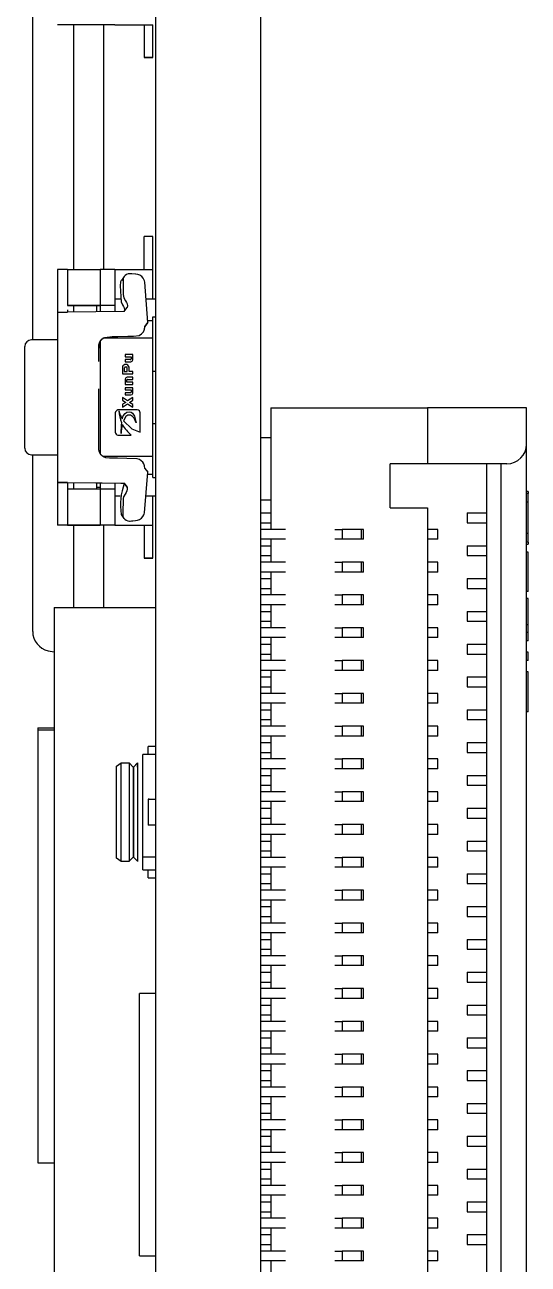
# Model space of a CAD drawing. Header units: millimetres. Extents: x 2 to 1109, y 2 to 430.
# Drawn here: x 200.55 to 208.22, y 318.73 to 337.62 of the extents above; entities that cross this region are included whole.
import ezdxf

# ---------------------------------------------------------------- set-up
doc = ezdxf.new("R2010")
doc.units = ezdxf.units.MM
doc.header["$LTSCALE"] = 0.5
doc.layers.add('几何体', color=7, linetype='Continuous')

msp = doc.modelspace()

# ---------------------------------------------------------------- linework, layer by layer
at = {"layer": '几何体'}
for p, q in [((202.548, 303.227), (202.548, 360.797)), ((204.148, 303.227), (204.148, 360.797)), ((200.668, 332.821), (200.668, 338.699)), ((201.198, 337.624), (201.048, 337.624)), ((201.198, 337.624), (201.048, 337.624)), ((201.198, 337.624), (201.198, 337.624)), ((201.698, 337.624), (201.198, 337.624)), ((201.698, 337.624), (201.198, 337.624)), ((201.198, 337.624), (201.198, 337.624)), ((201.698, 337.624), (201.198, 337.624)), ((201.288, 337.624), (201.288, 333.896)), ((201.918, 337.624), (201.698, 337.624)), ((201.698, 337.624), (201.698, 337.624)), ((201.748, 337.624), (201.748, 333.896)), ((201.918, 337.624), (202.498, 337.624)), ((201.918, 337.624), (201.918, 337.624)), ((202.368, 337.624), (202.498, 337.624)), ((202.368, 337.624), (202.368, 337.624)), ((202.368, 337.624), (202.368, 337.124)), ((202.498, 337.624), (202.498, 337.624)), ((202.498, 337.624), (202.498, 337.624)), ((202.498, 337.124), (202.498, 337.624)), ((202.368, 337.124), (202.498, 337.124)), ((202.498, 337.124), (202.368, 337.124)), ((202.368, 337.124), (202.368, 337.124)), ((202.498, 337.124), (202.498, 337.124)), ((202.498, 334.396), (202.368, 334.396)), ((202.368, 333.896), (202.368, 334.396)), ((202.498, 333.896), (202.498, 334.396)), ((201.198, 333.896), (201.048, 333.896)), ((201.048, 333.896), (201.048, 333.246)), ((201.198, 333.896), (201.048, 333.896)), ((201.198, 333.896), (201.198, 333.346)), ((201.198, 333.896), (201.698, 333.896)), ((201.918, 333.896), (201.698, 333.896)), ((201.698, 333.896), (201.698, 333.346)), ((201.918, 333.896), (201.918, 333.346)), ((201.918, 333.896), (202.498, 333.896)), ((202.498, 333.446), (202.498, 333.896)), ((202.065, 333.789), (202.02, 333.728)), ((202.422, 333.085), (202.379, 333.701)), ((201.918, 333.446), (202.012, 333.446)), ((202.397, 333.446), (202.498, 333.446)), ((202.498, 333.446), (202.548, 333.446)), ((201.048, 333.246), (201.048, 330.646)), ((201.198, 333.346), (201.698, 333.346)), ((201.698, 333.346), (201.198, 333.346)), ((201.198, 333.346), (201.198, 333.346)), ((201.198, 333.278), (201.198, 333.246)), ((202.065, 333.256), (201.198, 333.246)), ((201.288, 333.346), (201.288, 333.247)), ((201.643, 333.346), (201.643, 333.251)), ((201.918, 333.346), (201.698, 333.346)), ((201.918, 333.346), (201.698, 333.346)), ((201.698, 333.346), (201.698, 333.252)), ((201.918, 333.346), (201.918, 333.254)), ((201.918, 333.346), (201.918, 333.346)), ((202.378, 333.025), (202.422, 333.085)), ((202.422, 333.085), (202.378, 333.025)), ((202.42, 333.116), (202.498, 333.116)), ((202.498, 333.171), (202.548, 333.171)), ((202.498, 333.116), (202.498, 333.171)), ((202.498, 332.946), (202.498, 333.116)), ((202.378, 333.025), (202.378, 333.025)), ((202.498, 332.846), (202.498, 332.946)), ((200.548, 331.432), (200.548, 332.721)), ((201.048, 332.821), (200.648, 332.821)), ((201.678, 332.696), (201.678, 332.696)), ((201.681, 332.696), (201.685, 332.773)), ((201.698, 332.799), (201.698, 332.746)), ((201.698, 332.746), (201.698, 331.146)), ((201.715, 332.822), (201.725, 332.833)), ((202.498, 332.846), (201.74, 332.846)), ((202.498, 332.746), (202.498, 332.846)), ((202.498, 331.146), (202.498, 332.746)), ((202.194, 332.596), (202.078, 332.596)), ((202.078, 332.596), (202.078, 332.563)), ((202.194, 332.596), (202.078, 332.596)), ((202.078, 332.596), (202.078, 332.596)), ((202.078, 332.563), (202.17, 332.563)), ((202.156, 332.52), (202.078, 332.52)), ((202.078, 332.52), (202.078, 332.487)), ((202.156, 332.52), (202.078, 332.52)), ((202.078, 332.52), (202.078, 332.52)), ((202.078, 332.487), (202.165, 332.487)), ((202.156, 332.52), (202.156, 332.52)), ((202.17, 332.563), (202.17, 332.531)), ((202.17, 332.531), (202.17, 332.531)), ((202.194, 332.514), (202.194, 332.596)), ((202.194, 332.596), (202.194, 332.596)), ((202.036, 332.408), (202.036, 332.303)), ((202.036, 332.408), (202.036, 332.408)), ((202.036, 332.303), (202.194, 332.303)), ((202.065, 332.393), (202.065, 332.338)), ((202.065, 332.338), (202.111, 332.338)), ((202.065, 332.338), (202.111, 332.338)), ((202.065, 332.338), (202.065, 332.338)), ((202.111, 332.338), (202.11, 332.393)), ((202.111, 332.338), (202.111, 332.338)), ((202.139, 332.338), (202.139, 332.407)), ((202.139, 332.407), (202.139, 332.407)), ((202.194, 332.338), (202.139, 332.338)), ((202.194, 332.338), (202.139, 332.338)), ((202.139, 332.338), (202.139, 332.338)), ((202.194, 332.303), (202.194, 332.338)), ((202.194, 332.338), (202.194, 332.338)), ((202.498, 332.346), (202.548, 332.346)), ((202.498, 332.346), (202.548, 332.346)), ((202.078, 332.224), (202.078, 332.141)), ((202.078, 332.224), (202.078, 332.224)), ((202.078, 332.141), (202.194, 332.141)), ((202.104, 332.177), (202.104, 332.211)), ((202.194, 332.177), (202.104, 332.177)), ((202.194, 332.177), (202.104, 332.177)), ((202.104, 332.177), (202.104, 332.177)), ((202.194, 332.251), (202.108, 332.251)), ((202.194, 332.251), (202.108, 332.251)), ((202.108, 332.251), (202.108, 332.251)), ((202.114, 332.217), (202.194, 332.217)), ((202.194, 332.217), (202.194, 332.251)), ((202.194, 332.251), (202.194, 332.251)), ((202.194, 332.141), (202.194, 332.177)), ((202.194, 332.177), (202.194, 332.177)), ((202.114, 331.891), (202.036, 331.945)), ((202.036, 331.945), (202.036, 331.901)), ((202.114, 331.891), (202.036, 331.945)), ((202.036, 331.945), (202.036, 331.945)), ((202.194, 332.091), (202.078, 332.091)), ((202.078, 332.091), (202.078, 332.058)), ((202.194, 332.091), (202.078, 332.091)), ((202.078, 332.091), (202.078, 332.091)), ((202.078, 332.058), (202.17, 332.058)), ((202.159, 332.015), (202.078, 332.015)), ((202.078, 332.015), (202.078, 331.982)), ((202.159, 332.015), (202.078, 332.015)), ((202.078, 332.015), (202.078, 332.015)), ((202.078, 331.982), (202.165, 331.982)), ((202.195, 331.945), (202.114, 331.891)), ((202.195, 331.945), (202.114, 331.891)), ((202.17, 332.058), (202.17, 332.022)), ((202.17, 332.022), (202.17, 332.022)), ((202.194, 332.008), (202.194, 332.091)), ((202.194, 332.091), (202.194, 332.091)), ((202.195, 331.904), (202.195, 331.945)), ((202.195, 331.945), (202.195, 331.945)), ((202.262, 331.753), (201.966, 331.753)), ((202.262, 331.753), (201.966, 331.753)), ((201.966, 331.753), (201.966, 331.753)), ((201.981, 331.738), (201.981, 331.738)), ((202.036, 331.901), (202.086, 331.869)), ((202.086, 331.869), (202.036, 331.839)), ((202.086, 331.869), (202.036, 331.839)), ((202.036, 331.796), (202.114, 331.846)), ((202.036, 331.839), (202.036, 331.796)), ((202.036, 331.839), (202.036, 331.839)), ((202.086, 331.869), (202.086, 331.869)), ((202.114, 331.891), (202.114, 331.891)), ((202.114, 331.846), (202.193, 331.796)), ((202.143, 331.869), (202.195, 331.904)), ((202.193, 331.837), (202.143, 331.869)), ((202.193, 331.837), (202.143, 331.869)), ((202.143, 331.869), (202.143, 331.869)), ((202.193, 331.796), (202.193, 331.837)), ((202.193, 331.837), (202.193, 331.837)), ((202.262, 331.753), (202.262, 331.753)), ((204.298, 331.783), (204.298, 329.933)), ((204.298, 331.783), (206.688, 331.783)), ((206.688, 331.783), (206.688, 330.933)), ((207.898, 331.783), (206.688, 331.783)), ((208.198, 331.783), (207.898, 331.783)), ((208.198, 331.233), (208.198, 331.783)), ((201.924, 331.71), (201.924, 331.413)), ((201.924, 331.71), (201.924, 331.71)), ((202.244, 331.556), (202.244, 331.556)), ((202.307, 331.413), (202.307, 331.71)), ((202.498, 331.546), (202.548, 331.546)), ((200.548, 331.171), (200.548, 331.432)), ((201.966, 331.37), (202.17, 331.37)), ((202.015, 331.396), (202.015, 331.396)), ((202.036, 331.53), (202.036, 331.53)), ((204.148, 331.333), (204.298, 331.333)), ((208.198, 310.483), (208.198, 331.233)), ((200.648, 331.071), (201.048, 331.071)), ((200.668, 328.803), (200.668, 331.071)), ((201.698, 331.123), (201.682, 331.123)), ((201.698, 331.146), (201.698, 331.087)), ((202.498, 331.046), (201.736, 331.046)), ((202.498, 331.046), (202.498, 331.146)), ((202.498, 330.946), (202.498, 331.046)), ((202.374, 330.187), (202.422, 330.803)), ((202.378, 330.863), (202.422, 330.803)), ((202.498, 330.776), (202.498, 330.946)), ((206.688, 330.933), (206.118, 330.933)), ((206.118, 330.263), (206.118, 330.933)), ((207.898, 330.933), (206.688, 330.933)), ((207.588, 330.933), (207.588, 315.289)), ((207.809, 310.783), (207.809, 330.933)), ((201.198, 330.646), (201.048, 330.646)), ((201.048, 330.646), (201.048, 329.996)), ((201.198, 330.646), (202.064, 330.635)), ((201.198, 330.646), (201.198, 330.499)), ((201.198, 330.646), (201.198, 330.646)), ((201.288, 330.645), (201.288, 330.546)), ((201.643, 330.641), (201.643, 330.573)), ((201.698, 330.64), (201.698, 330.546)), ((201.918, 330.637), (201.918, 330.546)), ((202.064, 330.635), (202.108, 330.574)), ((202.108, 330.574), (202.064, 330.635)), ((202.064, 330.635), (202.064, 330.635)), ((202.42, 330.776), (202.498, 330.776)), ((202.498, 330.721), (202.498, 330.776)), ((202.498, 330.721), (202.548, 330.721)), ((201.198, 330.546), (201.198, 329.996)), ((201.698, 330.546), (201.198, 330.546)), ((201.698, 330.573), (201.643, 330.573)), ((201.643, 330.573), (201.643, 330.546)), ((201.918, 330.546), (201.698, 330.546)), ((201.698, 330.546), (201.698, 329.996)), ((201.918, 330.546), (201.918, 329.996)), ((201.918, 330.446), (202.004, 330.446)), ((202.394, 330.446), (202.498, 330.446)), ((202.498, 330.446), (202.548, 330.446)), ((202.498, 329.996), (202.498, 330.446)), ((202.498, 330.446), (202.548, 330.446)), ((208.223, 330.508), (208.198, 330.508)), ((208.223, 330.479), (208.198, 330.479)), ((208.223, 330.508), (208.223, 330.479)), ((208.223, 330.349), (208.223, 330.479)), ((204.148, 330.383), (204.298, 330.383)), ((206.118, 330.263), (206.688, 330.263)), ((206.688, 330.263), (206.688, 314.183)), ((208.223, 330.349), (208.198, 330.349)), ((208.223, 329.868), (208.223, 330.349)), ((202.015, 330.162), (202.059, 330.101)), ((204.148, 330.183), (204.16, 330.183)), ((204.148, 330.033), (204.16, 330.033)), ((204.16, 330.183), (204.298, 330.183)), ((204.16, 330.033), (204.298, 330.033)), ((207.293, 330.183), (207.293, 330.033)), ((207.293, 330.183), (207.307, 330.183)), ((207.293, 330.033), (207.307, 330.033)), ((207.307, 330.183), (207.341, 330.183)), ((207.307, 330.033), (207.341, 330.033)), ((207.341, 330.183), (207.428, 330.183)), ((207.341, 330.033), (207.428, 330.033)), ((207.428, 330.183), (207.499, 330.183)), ((207.428, 330.033), (207.499, 330.033)), ((207.499, 330.183), (207.588, 330.183)), ((207.499, 330.033), (207.588, 330.033)), ((201.198, 329.996), (201.048, 329.996)), ((201.198, 329.996), (201.048, 329.996)), ((201.198, 329.996), (201.048, 329.996)), ((201.198, 329.996), (201.048, 329.996)), ((201.198, 329.996), (201.698, 329.996)), ((201.198, 329.996), (201.198, 329.996)), ((201.698, 329.996), (201.198, 329.996)), ((201.698, 329.996), (201.198, 329.996)), ((201.198, 329.996), (201.198, 329.996)), ((201.698, 329.996), (201.198, 329.996)), ((201.198, 329.996), (201.198, 329.996)), ((201.288, 329.996), (201.288, 328.742)), ((201.918, 329.996), (201.698, 329.996)), ((201.918, 329.996), (201.698, 329.996)), ((201.698, 329.996), (201.698, 329.996)), ((201.748, 329.996), (201.748, 328.742)), ((201.918, 329.996), (202.498, 329.996)), ((201.918, 329.996), (202.498, 329.996)), ((201.918, 329.996), (201.918, 329.996)), ((201.918, 329.996), (201.918, 329.996)), ((202.368, 329.996), (202.498, 329.996)), ((202.368, 329.996), (202.368, 329.996)), ((202.368, 329.996), (202.368, 329.496)), ((202.498, 329.996), (202.498, 329.996)), ((202.498, 329.996), (202.498, 329.996)), ((202.498, 329.496), (202.498, 329.996)), ((204.208, 329.933), (204.148, 329.933)), ((204.357, 329.933), (204.208, 329.933)), ((204.373, 329.933), (204.357, 329.933)), ((204.522, 329.933), (204.373, 329.933)), ((205.273, 329.933), (205.384, 329.933)), ((205.384, 329.933), (205.384, 329.783)), ((205.681, 329.933), (205.384, 329.933)), ((205.681, 329.783), (205.681, 329.933)), ((205.711, 329.933), (205.681, 329.933)), ((205.711, 329.783), (205.711, 329.933)), ((206.829, 329.933), (206.688, 329.933)), ((206.843, 329.933), (206.829, 329.933)), ((206.843, 329.783), (206.843, 329.933)), ((208.223, 329.868), (208.198, 329.868)), ((208.223, 329.738), (208.223, 329.868)), ((204.208, 329.783), (204.148, 329.783)), ((204.148, 329.683), (204.16, 329.683)), ((204.16, 329.683), (204.298, 329.683)), ((204.357, 329.783), (204.208, 329.783)), ((204.298, 329.783), (204.298, 329.433)), ((204.373, 329.783), (204.357, 329.783)), ((204.522, 329.783), (204.373, 329.783)), ((205.384, 329.783), (205.273, 329.783)), ((205.681, 329.783), (205.384, 329.783)), ((205.711, 329.783), (205.681, 329.783)), ((206.829, 329.783), (206.688, 329.783)), ((206.843, 329.783), (206.829, 329.783)), ((207.293, 329.683), (207.293, 329.533)), ((207.293, 329.683), (207.307, 329.683)), ((207.307, 329.683), (207.341, 329.683)), ((207.341, 329.683), (207.428, 329.683)), ((207.428, 329.683), (207.499, 329.683)), ((207.499, 329.683), (207.588, 329.683)), ((208.223, 329.738), (208.198, 329.738)), ((208.198, 329.708), (208.223, 329.708)), ((208.223, 329.738), (208.223, 329.708)), ((202.368, 329.496), (202.498, 329.496)), ((202.498, 329.496), (202.368, 329.496)), ((202.368, 329.496), (202.368, 329.496)), ((202.498, 329.496), (202.498, 329.496)), ((204.148, 329.533), (204.16, 329.533)), ((204.16, 329.533), (204.298, 329.533)), ((207.293, 329.533), (207.307, 329.533)), ((207.307, 329.533), (207.341, 329.533)), ((207.341, 329.533), (207.428, 329.533)), ((207.428, 329.533), (207.499, 329.533)), ((207.499, 329.533), (207.588, 329.533)), ((208.223, 329.583), (208.198, 329.583)), ((208.223, 328.985), (208.223, 329.583)), ((204.208, 329.433), (204.148, 329.433)), ((204.208, 329.283), (204.148, 329.283)), ((204.357, 329.433), (204.208, 329.433)), ((204.357, 329.283), (204.208, 329.283)), ((204.298, 329.283), (204.298, 328.933)), ((204.373, 329.433), (204.357, 329.433)), ((204.373, 329.283), (204.357, 329.283)), ((204.522, 329.433), (204.373, 329.433)), ((204.522, 329.283), (204.373, 329.283)), ((205.273, 329.433), (205.384, 329.433)), ((205.384, 329.283), (205.273, 329.283)), ((205.384, 329.433), (205.384, 329.283)), ((205.681, 329.433), (205.384, 329.433)), ((205.681, 329.283), (205.384, 329.283)), ((205.681, 329.283), (205.681, 329.433)), ((205.711, 329.433), (205.681, 329.433)), ((205.711, 329.283), (205.681, 329.283)), ((205.711, 329.283), (205.711, 329.433)), ((206.829, 329.433), (206.688, 329.433)), ((206.829, 329.283), (206.688, 329.283)), ((206.843, 329.433), (206.829, 329.433)), ((206.843, 329.283), (206.829, 329.283)), ((206.843, 329.283), (206.843, 329.433)), ((204.148, 329.183), (204.16, 329.183)), ((204.16, 329.183), (204.298, 329.183)), ((207.293, 329.183), (207.293, 329.033)), ((207.293, 329.183), (207.307, 329.183)), ((207.307, 329.183), (207.341, 329.183)), ((207.341, 329.183), (207.428, 329.183)), ((207.428, 329.183), (207.499, 329.183)), ((207.499, 329.183), (207.588, 329.183)), ((204.148, 329.033), (204.16, 329.033)), ((204.208, 328.933), (204.148, 328.933)), ((204.16, 329.033), (204.298, 329.033)), ((204.357, 328.933), (204.208, 328.933)), ((204.373, 328.933), (204.357, 328.933)), ((204.522, 328.933), (204.373, 328.933)), ((205.273, 328.933), (205.384, 328.933)), ((205.384, 328.933), (205.384, 328.783)), ((205.681, 328.933), (205.384, 328.933)), ((205.681, 328.783), (205.681, 328.933)), ((205.711, 328.933), (205.681, 328.933)), ((205.711, 328.783), (205.711, 328.933)), ((206.829, 328.933), (206.688, 328.933)), ((206.843, 328.933), (206.829, 328.933)), ((206.843, 328.783), (206.843, 328.933)), ((207.293, 329.033), (207.307, 329.033)), ((207.307, 329.033), (207.341, 329.033)), ((207.341, 329.033), (207.428, 329.033)), ((207.428, 329.033), (207.499, 329.033)), ((207.499, 329.033), (207.588, 329.033)), ((208.223, 328.985), (208.198, 328.985)), ((200.668, 328.377), (200.668, 328.803)), ((200.998, 328.742), (200.998, 317.142)), ((200.998, 328.742), (202.548, 328.742)), ((204.208, 328.783), (204.148, 328.783)), ((204.357, 328.783), (204.208, 328.783)), ((204.298, 328.783), (204.298, 328.433)), ((204.373, 328.783), (204.357, 328.783)), ((204.522, 328.783), (204.373, 328.783)), ((205.384, 328.783), (205.273, 328.783)), ((205.681, 328.783), (205.384, 328.783)), ((205.711, 328.783), (205.681, 328.783)), ((206.829, 328.783), (206.688, 328.783)), ((206.843, 328.783), (206.829, 328.783)), ((208.223, 328.881), (208.198, 328.881)), ((208.223, 328.479), (208.223, 328.881)), ((204.148, 328.683), (204.16, 328.683)), ((204.148, 328.533), (204.16, 328.533)), ((204.16, 328.683), (204.298, 328.683)), ((204.16, 328.533), (204.298, 328.533)), ((207.293, 328.683), (207.293, 328.533)), ((207.293, 328.683), (207.307, 328.683)), ((207.293, 328.533), (207.307, 328.533)), ((207.307, 328.683), (207.341, 328.683)), ((207.307, 328.533), (207.341, 328.533)), ((207.341, 328.683), (207.428, 328.683)), ((207.341, 328.533), (207.428, 328.533)), ((207.428, 328.683), (207.499, 328.683)), ((207.428, 328.533), (207.499, 328.533)), ((207.499, 328.683), (207.588, 328.683)), ((207.499, 328.533), (207.588, 328.533)), ((204.208, 328.433), (204.148, 328.433)), ((204.357, 328.433), (204.208, 328.433)), ((204.373, 328.433), (204.357, 328.433)), ((204.522, 328.433), (204.373, 328.433)), ((205.273, 328.433), (205.384, 328.433)), ((205.384, 328.433), (205.384, 328.283)), ((205.681, 328.433), (205.384, 328.433)), ((205.681, 328.283), (205.681, 328.433)), ((205.711, 328.433), (205.681, 328.433)), ((205.711, 328.283), (205.711, 328.433)), ((206.829, 328.433), (206.688, 328.433)), ((206.843, 328.433), (206.829, 328.433)), ((206.843, 328.283), (206.843, 328.433)), ((208.223, 328.479), (208.198, 328.479)), ((208.223, 328.362), (208.198, 328.362)), ((208.223, 328.362), (208.223, 328.479)), ((208.223, 328.232), (208.223, 328.362)), ((204.208, 328.283), (204.148, 328.283)), ((204.148, 328.183), (204.16, 328.183)), ((204.16, 328.183), (204.298, 328.183)), ((204.357, 328.283), (204.208, 328.283)), ((204.298, 328.283), (204.298, 327.933)), ((204.373, 328.283), (204.357, 328.283)), ((204.522, 328.283), (204.373, 328.283)), ((205.384, 328.283), (205.273, 328.283)), ((205.681, 328.283), (205.384, 328.283)), ((205.711, 328.283), (205.681, 328.283)), ((206.829, 328.283), (206.688, 328.283)), ((206.843, 328.283), (206.829, 328.283)), ((207.293, 328.183), (207.293, 328.033)), ((207.293, 328.183), (207.307, 328.183)), ((207.307, 328.183), (207.341, 328.183)), ((207.341, 328.183), (207.428, 328.183)), ((207.428, 328.183), (207.499, 328.183)), ((207.499, 328.183), (207.588, 328.183)), ((208.223, 328.232), (208.198, 328.232)), ((200.905, 328.084), (200.998, 328.064)), ((204.148, 328.033), (204.16, 328.033)), ((204.16, 328.033), (204.298, 328.033)), ((207.293, 328.033), (207.307, 328.033)), ((207.307, 328.033), (207.341, 328.033)), ((207.341, 328.033), (207.428, 328.033)), ((207.428, 328.033), (207.499, 328.033)), ((207.499, 328.033), (207.588, 328.033)), ((208.223, 328.063), (208.198, 328.063)), ((208.223, 327.933), (208.223, 328.063)), ((204.208, 327.933), (204.148, 327.933)), ((204.208, 327.783), (204.148, 327.783)), ((204.357, 327.933), (204.208, 327.933)), ((204.357, 327.783), (204.208, 327.783)), ((204.298, 327.783), (204.298, 327.433)), ((204.373, 327.933), (204.357, 327.933)), ((204.373, 327.783), (204.357, 327.783)), ((204.522, 327.933), (204.373, 327.933)), ((204.522, 327.783), (204.373, 327.783)), ((205.273, 327.933), (205.384, 327.933)), ((205.384, 327.783), (205.273, 327.783)), ((205.384, 327.933), (205.384, 327.783)), ((205.681, 327.933), (205.384, 327.933)), ((205.681, 327.783), (205.384, 327.783)), ((205.681, 327.783), (205.681, 327.933)), ((205.711, 327.933), (205.681, 327.933)), ((205.711, 327.783), (205.681, 327.783)), ((205.711, 327.783), (205.711, 327.933)), ((206.829, 327.933), (206.688, 327.933)), ((206.829, 327.783), (206.688, 327.783)), ((206.843, 327.933), (206.829, 327.933)), ((206.843, 327.783), (206.829, 327.783)), ((206.843, 327.783), (206.843, 327.933)), ((208.223, 327.933), (208.198, 327.933)), ((208.223, 327.764), (208.198, 327.764)), ((208.223, 327.154), (208.223, 327.764)), ((204.148, 327.683), (204.16, 327.683)), ((204.16, 327.683), (204.298, 327.683)), ((207.293, 327.683), (207.293, 327.533)), ((207.293, 327.683), (207.307, 327.683)), ((207.307, 327.683), (207.341, 327.683)), ((207.341, 327.683), (207.428, 327.683)), ((207.428, 327.683), (207.499, 327.683)), ((207.499, 327.683), (207.588, 327.683)), ((204.148, 327.533), (204.16, 327.533)), ((204.208, 327.433), (204.148, 327.433)), ((204.16, 327.533), (204.298, 327.533)), ((204.357, 327.433), (204.208, 327.433)), ((204.373, 327.433), (204.357, 327.433)), ((204.522, 327.433), (204.373, 327.433)), ((205.273, 327.433), (205.384, 327.433)), ((205.384, 327.433), (205.384, 327.283)), ((205.681, 327.433), (205.384, 327.433)), ((205.681, 327.283), (205.681, 327.433)), ((205.711, 327.433), (205.681, 327.433)), ((205.711, 327.283), (205.711, 327.433)), ((206.829, 327.433), (206.688, 327.433)), ((206.843, 327.433), (206.829, 327.433)), ((206.843, 327.283), (206.843, 327.433)), ((207.293, 327.533), (207.307, 327.533)), ((207.307, 327.533), (207.341, 327.533)), ((207.341, 327.533), (207.428, 327.533)), ((207.428, 327.533), (207.499, 327.533)), ((207.499, 327.533), (207.588, 327.533)), ((204.208, 327.283), (204.148, 327.283)), ((204.357, 327.283), (204.208, 327.283)), ((204.298, 327.283), (204.298, 326.933)), ((204.373, 327.283), (204.357, 327.283)), ((204.522, 327.283), (204.373, 327.283)), ((205.384, 327.283), (205.273, 327.283)), ((205.681, 327.283), (205.384, 327.283)), ((205.711, 327.283), (205.681, 327.283)), ((206.829, 327.283), (206.688, 327.283)), ((206.843, 327.283), (206.829, 327.283)), ((204.148, 327.183), (204.16, 327.183)), ((204.148, 327.033), (204.16, 327.033)), ((204.16, 327.183), (204.298, 327.183)), ((204.16, 327.033), (204.298, 327.033)), ((207.293, 327.183), (207.293, 327.033)), ((207.293, 327.183), (207.307, 327.183)), ((207.293, 327.033), (207.307, 327.033)), ((207.307, 327.183), (207.341, 327.183)), ((207.307, 327.033), (207.341, 327.033)), ((207.341, 327.183), (207.428, 327.183)), ((207.341, 327.033), (207.428, 327.033)), ((207.428, 327.183), (207.499, 327.183)), ((207.428, 327.033), (207.499, 327.033)), ((207.499, 327.183), (207.588, 327.183)), ((207.499, 327.033), (207.588, 327.033)), ((208.223, 327.154), (208.198, 327.154)), ((200.748, 326.91), (200.748, 326.88)), ((200.748, 326.91), (200.998, 326.91)), ((200.748, 326.88), (200.998, 326.88)), ((200.748, 326.88), (200.748, 320.28)), ((204.208, 326.933), (204.148, 326.933)), ((204.357, 326.933), (204.208, 326.933)), ((204.373, 326.933), (204.357, 326.933)), ((204.522, 326.933), (204.373, 326.933)), ((205.273, 326.933), (205.384, 326.933)), ((205.681, 326.933), (205.384, 326.933)), ((205.384, 326.933), (205.384, 326.783)), ((205.681, 326.783), (205.681, 326.933)), ((205.711, 326.933), (205.681, 326.933)), ((205.711, 326.783), (205.711, 326.933)), ((206.829, 326.933), (206.688, 326.933)), ((206.843, 326.933), (206.829, 326.933)), ((206.843, 326.783), (206.843, 326.933)), ((204.208, 326.783), (204.148, 326.783)), ((204.148, 326.683), (204.16, 326.683)), ((204.16, 326.683), (204.298, 326.683)), ((204.357, 326.783), (204.208, 326.783)), ((204.298, 326.783), (204.298, 326.433)), ((204.373, 326.783), (204.357, 326.783)), ((204.522, 326.783), (204.373, 326.783)), ((205.384, 326.783), (205.273, 326.783)), ((205.681, 326.783), (205.384, 326.783)), ((205.711, 326.783), (205.681, 326.783)), ((206.829, 326.783), (206.688, 326.783)), ((206.843, 326.783), (206.829, 326.783)), ((207.293, 326.683), (207.293, 326.533)), ((207.293, 326.683), (207.307, 326.683)), ((207.307, 326.683), (207.341, 326.683)), ((207.341, 326.683), (207.428, 326.683)), ((207.428, 326.683), (207.499, 326.683)), ((207.499, 326.683), (207.588, 326.683)), ((202.348, 324.943), (202.348, 326.503)), ((202.548, 326.503), (202.348, 326.503)), ((202.428, 326.503), (202.428, 326.623)), ((202.548, 326.623), (202.428, 326.623)), ((204.148, 326.533), (204.16, 326.533)), ((204.16, 326.533), (204.298, 326.533)), ((207.293, 326.533), (207.307, 326.533)), ((207.307, 326.533), (207.341, 326.533)), ((207.341, 326.533), (207.428, 326.533)), ((207.428, 326.533), (207.499, 326.533)), ((207.499, 326.533), (207.588, 326.533)), ((201.948, 326.323), (202.018, 326.373)), ((201.948, 324.923), (201.948, 326.323)), ((202.018, 324.873), (202.018, 326.373)), ((202.018, 326.373), (202.138, 326.373)), ((202.138, 326.373), (202.138, 324.873)), ((202.138, 326.372), (202.202, 326.308)), ((202.202, 326.308), (202.202, 324.938)), ((202.268, 326.372), (202.204, 326.308)), ((202.204, 326.308), (202.204, 324.938)), ((202.268, 326.373), (202.268, 324.873)), ((202.268, 326.309), (202.268, 326.372)), ((204.208, 326.433), (204.148, 326.433)), ((204.208, 326.283), (204.148, 326.283)), ((204.357, 326.433), (204.208, 326.433)), ((204.357, 326.283), (204.208, 326.283)), ((204.298, 326.283), (204.298, 325.933)), ((204.373, 326.433), (204.357, 326.433)), ((204.373, 326.283), (204.357, 326.283)), ((204.522, 326.433), (204.373, 326.433)), ((204.522, 326.283), (204.373, 326.283)), ((205.273, 326.433), (205.384, 326.433)), ((205.384, 326.283), (205.273, 326.283)), ((205.384, 326.433), (205.384, 326.283)), ((205.681, 326.433), (205.384, 326.433)), ((205.681, 326.283), (205.384, 326.283)), ((205.681, 326.283), (205.681, 326.433)), ((205.711, 326.433), (205.681, 326.433)), ((205.711, 326.283), (205.681, 326.283)), ((205.711, 326.283), (205.711, 326.433)), ((206.829, 326.433), (206.688, 326.433)), ((206.829, 326.283), (206.688, 326.283)), ((206.843, 326.433), (206.829, 326.433)), ((206.843, 326.283), (206.829, 326.283)), ((206.843, 326.283), (206.843, 326.433)), ((204.148, 326.183), (204.16, 326.183)), ((204.16, 326.183), (204.298, 326.183)), ((207.293, 326.183), (207.293, 326.033)), ((207.293, 326.183), (207.307, 326.183)), ((207.307, 326.183), (207.341, 326.183)), ((207.341, 326.183), (207.428, 326.183)), ((207.428, 326.183), (207.499, 326.183)), ((207.499, 326.183), (207.588, 326.183)), ((204.148, 326.033), (204.16, 326.033)), ((204.208, 325.933), (204.148, 325.933)), ((204.16, 326.033), (204.298, 326.033)), ((204.357, 325.933), (204.208, 325.933)), ((204.373, 325.933), (204.357, 325.933)), ((204.522, 325.933), (204.373, 325.933)), ((205.273, 325.933), (205.384, 325.933)), ((205.681, 325.933), (205.384, 325.933)), ((205.384, 325.933), (205.384, 325.783)), ((205.681, 325.783), (205.681, 325.933)), ((205.711, 325.933), (205.681, 325.933)), ((205.711, 325.783), (205.711, 325.933)), ((206.829, 325.933), (206.688, 325.933)), ((206.843, 325.933), (206.829, 325.933)), ((206.843, 325.783), (206.843, 325.933)), ((207.293, 326.033), (207.307, 326.033)), ((207.307, 326.033), (207.341, 326.033)), ((207.341, 326.033), (207.428, 326.033)), ((207.428, 326.033), (207.499, 326.033)), ((207.499, 326.033), (207.588, 326.033)), ((202.428, 325.823), (202.548, 325.823)), ((202.428, 325.823), (202.428, 325.423)), ((202.428, 325.823), (202.428, 325.823)), ((202.443, 325.823), (202.428, 325.823)), ((204.208, 325.783), (204.148, 325.783)), ((204.357, 325.783), (204.208, 325.783)), ((204.298, 325.783), (204.298, 325.433)), ((204.373, 325.783), (204.357, 325.783)), ((204.522, 325.783), (204.373, 325.783)), ((205.384, 325.783), (205.273, 325.783)), ((205.681, 325.783), (205.384, 325.783)), ((205.711, 325.783), (205.681, 325.783)), ((206.829, 325.783), (206.688, 325.783)), ((206.843, 325.783), (206.829, 325.783)), ((204.148, 325.683), (204.16, 325.683)), ((204.148, 325.533), (204.16, 325.533)), ((204.16, 325.683), (204.298, 325.683)), ((204.16, 325.533), (204.298, 325.533)), ((207.293, 325.683), (207.293, 325.533)), ((207.293, 325.683), (207.307, 325.683)), ((207.293, 325.533), (207.307, 325.533)), ((207.307, 325.683), (207.341, 325.683)), ((207.307, 325.533), (207.341, 325.533)), ((207.341, 325.683), (207.428, 325.683)), ((207.341, 325.533), (207.428, 325.533)), ((207.428, 325.683), (207.499, 325.683)), ((207.428, 325.533), (207.499, 325.533)), ((207.499, 325.683), (207.588, 325.683)), ((207.499, 325.533), (207.588, 325.533)), ((202.548, 325.423), (202.428, 325.423)), ((202.428, 325.423), (202.428, 325.423)), ((202.443, 325.423), (202.428, 325.423)), ((202.548, 325.423), (202.443, 325.423)), ((204.208, 325.433), (204.148, 325.433)), ((204.357, 325.433), (204.208, 325.433)), ((204.373, 325.433), (204.357, 325.433)), ((204.522, 325.433), (204.373, 325.433)), ((205.273, 325.433), (205.384, 325.433)), ((205.384, 325.433), (205.384, 325.283)), ((205.681, 325.433), (205.384, 325.433)), ((205.681, 325.283), (205.681, 325.433)), ((205.711, 325.433), (205.681, 325.433)), ((205.711, 325.283), (205.711, 325.433)), ((206.829, 325.433), (206.688, 325.433)), ((206.843, 325.433), (206.829, 325.433)), ((206.843, 325.283), (206.843, 325.433)), ((204.208, 325.283), (204.148, 325.283)), ((204.148, 325.183), (204.16, 325.183)), ((204.16, 325.183), (204.298, 325.183)), ((204.357, 325.283), (204.208, 325.283)), ((204.298, 325.283), (204.298, 324.933)), ((204.373, 325.283), (204.357, 325.283)), ((204.522, 325.283), (204.373, 325.283)), ((205.384, 325.283), (205.273, 325.283)), ((205.681, 325.283), (205.384, 325.283)), ((205.711, 325.283), (205.681, 325.283)), ((206.829, 325.283), (206.688, 325.283)), ((206.843, 325.283), (206.829, 325.283)), ((207.293, 325.183), (207.293, 325.033)), ((207.293, 325.183), (207.307, 325.183)), ((207.307, 325.183), (207.341, 325.183)), ((207.341, 325.183), (207.428, 325.183)), ((207.428, 325.183), (207.499, 325.183)), ((207.499, 325.183), (207.588, 325.183)), ((202.202, 324.938), (202.138, 324.874)), ((202.268, 324.874), (202.204, 324.938)), ((202.348, 324.743), (202.348, 324.943)), ((202.348, 324.943), (202.548, 324.943)), ((204.148, 325.033), (204.16, 325.033)), ((204.208, 324.933), (204.148, 324.933)), ((204.16, 325.033), (204.298, 325.033)), ((204.357, 324.933), (204.208, 324.933)), ((204.373, 324.933), (204.357, 324.933)), ((204.522, 324.933), (204.373, 324.933)), ((205.273, 324.933), (205.384, 324.933)), ((205.681, 324.933), (205.384, 324.933)), ((205.384, 324.933), (205.384, 324.783)), ((205.681, 324.783), (205.681, 324.933)), ((205.711, 324.933), (205.681, 324.933)), ((205.711, 324.783), (205.711, 324.933)), ((206.829, 324.933), (206.688, 324.933)), ((206.843, 324.933), (206.829, 324.933)), ((206.843, 324.783), (206.843, 324.933)), ((207.293, 325.033), (207.307, 325.033)), ((207.307, 325.033), (207.341, 325.033)), ((207.341, 325.033), (207.428, 325.033)), ((207.428, 325.033), (207.499, 325.033)), ((207.499, 325.033), (207.588, 325.033)), ((202.018, 324.873), (201.948, 324.923)), ((202.138, 324.873), (202.018, 324.873)), ((202.348, 324.743), (202.548, 324.743)), ((202.428, 324.743), (202.548, 324.743)), ((202.428, 324.623), (202.428, 324.743)), ((204.208, 324.783), (204.148, 324.783)), ((204.357, 324.783), (204.208, 324.783)), ((204.298, 324.783), (204.298, 324.433)), ((204.373, 324.783), (204.357, 324.783)), ((204.522, 324.783), (204.373, 324.783)), ((205.384, 324.783), (205.273, 324.783)), ((205.681, 324.783), (205.384, 324.783)), ((205.711, 324.783), (205.681, 324.783)), ((206.829, 324.783), (206.688, 324.783)), ((206.843, 324.783), (206.829, 324.783)), ((202.428, 324.623), (202.548, 324.623)), ((204.148, 324.683), (204.16, 324.683)), ((204.16, 324.683), (204.298, 324.683)), ((207.293, 324.683), (207.293, 324.533)), ((207.293, 324.683), (207.307, 324.683)), ((207.307, 324.683), (207.341, 324.683)), ((207.341, 324.683), (207.428, 324.683)), ((207.428, 324.683), (207.499, 324.683)), ((207.499, 324.683), (207.588, 324.683)), ((204.148, 324.533), (204.16, 324.533)), ((204.208, 324.433), (204.148, 324.433)), ((204.16, 324.533), (204.298, 324.533)), ((204.357, 324.433), (204.208, 324.433)), ((204.373, 324.433), (204.357, 324.433)), ((204.522, 324.433), (204.373, 324.433)), ((205.273, 324.433), (205.384, 324.433)), ((205.681, 324.433), (205.384, 324.433)), ((205.384, 324.433), (205.384, 324.283)), ((205.681, 324.283), (205.681, 324.433)), ((205.711, 324.433), (205.681, 324.433)), ((205.711, 324.283), (205.711, 324.433)), ((206.829, 324.433), (206.688, 324.433)), ((206.843, 324.433), (206.829, 324.433)), ((206.843, 324.283), (206.843, 324.433)), ((207.293, 324.533), (207.307, 324.533)), ((207.307, 324.533), (207.341, 324.533)), ((207.341, 324.533), (207.428, 324.533)), ((207.428, 324.533), (207.499, 324.533)), ((207.499, 324.533), (207.588, 324.533)), ((204.208, 324.283), (204.148, 324.283)), ((204.148, 324.183), (204.16, 324.183)), ((204.16, 324.183), (204.298, 324.183)), ((204.357, 324.283), (204.208, 324.283)), ((204.298, 324.283), (204.298, 323.933)), ((204.373, 324.283), (204.357, 324.283)), ((204.522, 324.283), (204.373, 324.283)), ((205.384, 324.283), (205.273, 324.283)), ((205.681, 324.283), (205.384, 324.283)), ((205.711, 324.283), (205.681, 324.283)), ((206.829, 324.283), (206.688, 324.283)), ((206.843, 324.283), (206.829, 324.283)), ((207.293, 324.183), (207.293, 324.033)), ((207.293, 324.183), (207.307, 324.183)), ((207.307, 324.183), (207.341, 324.183)), ((207.341, 324.183), (207.428, 324.183)), ((207.428, 324.183), (207.499, 324.183)), ((207.499, 324.183), (207.588, 324.183)), ((204.148, 324.033), (204.16, 324.033)), ((204.16, 324.033), (204.298, 324.033)), ((207.293, 324.033), (207.307, 324.033)), ((207.307, 324.033), (207.341, 324.033)), ((207.341, 324.033), (207.428, 324.033)), ((207.428, 324.033), (207.499, 324.033)), ((207.499, 324.033), (207.588, 324.033)), ((204.208, 323.933), (204.148, 323.933)), ((204.357, 323.933), (204.208, 323.933)), ((204.373, 323.933), (204.357, 323.933)), ((204.522, 323.933), (204.373, 323.933)), ((205.273, 323.933), (205.384, 323.933)), ((205.384, 323.933), (205.384, 323.783)), ((205.681, 323.933), (205.384, 323.933)), ((205.681, 323.783), (205.681, 323.933)), ((205.711, 323.933), (205.681, 323.933)), ((205.711, 323.783), (205.711, 323.933)), ((206.829, 323.933), (206.688, 323.933)), ((206.843, 323.933), (206.829, 323.933)), ((206.843, 323.783), (206.843, 323.933)), ((204.208, 323.783), (204.148, 323.783)), ((204.148, 323.683), (204.16, 323.683)), ((204.16, 323.683), (204.298, 323.683)), ((204.357, 323.783), (204.208, 323.783)), ((204.298, 323.783), (204.298, 323.433)), ((204.373, 323.783), (204.357, 323.783)), ((204.522, 323.783), (204.373, 323.783)), ((205.384, 323.783), (205.273, 323.783)), ((205.681, 323.783), (205.384, 323.783)), ((205.711, 323.783), (205.681, 323.783)), ((206.829, 323.783), (206.688, 323.783)), ((206.843, 323.783), (206.829, 323.783)), ((207.293, 323.683), (207.293, 323.533)), ((207.293, 323.683), (207.307, 323.683)), ((207.307, 323.683), (207.341, 323.683)), ((207.341, 323.683), (207.428, 323.683)), ((207.428, 323.683), (207.499, 323.683)), ((207.499, 323.683), (207.588, 323.683)), ((204.148, 323.533), (204.16, 323.533)), ((204.208, 323.433), (204.148, 323.433)), ((204.16, 323.533), (204.298, 323.533)), ((204.357, 323.433), (204.208, 323.433)), ((204.373, 323.433), (204.357, 323.433)), ((204.522, 323.433), (204.373, 323.433)), ((205.273, 323.433), (205.384, 323.433)), ((205.384, 323.433), (205.384, 323.283)), ((205.681, 323.433), (205.384, 323.433)), ((205.681, 323.283), (205.681, 323.433)), ((205.711, 323.433), (205.681, 323.433)), ((205.711, 323.283), (205.711, 323.433)), ((206.829, 323.433), (206.688, 323.433)), ((206.843, 323.433), (206.829, 323.433)), ((206.843, 323.283), (206.843, 323.433)), ((207.293, 323.533), (207.307, 323.533)), ((207.307, 323.533), (207.341, 323.533)), ((207.341, 323.533), (207.428, 323.533)), ((207.428, 323.533), (207.499, 323.533)), ((207.499, 323.533), (207.588, 323.533)), ((204.208, 323.283), (204.148, 323.283)), ((204.357, 323.283), (204.208, 323.283)), ((204.298, 323.283), (204.298, 322.933)), ((204.373, 323.283), (204.357, 323.283)), ((204.522, 323.283), (204.373, 323.283)), ((205.384, 323.283), (205.273, 323.283)), ((205.681, 323.283), (205.384, 323.283)), ((205.711, 323.283), (205.681, 323.283)), ((206.829, 323.283), (206.688, 323.283)), ((206.843, 323.283), (206.829, 323.283)), ((204.148, 323.183), (204.16, 323.183)), ((204.16, 323.183), (204.298, 323.183)), ((207.293, 323.183), (207.293, 323.033)), ((207.293, 323.183), (207.307, 323.183)), ((207.307, 323.183), (207.341, 323.183)), ((207.341, 323.183), (207.428, 323.183)), ((207.428, 323.183), (207.499, 323.183)), ((207.499, 323.183), (207.588, 323.183)), ((202.548, 322.858), (202.298, 322.858)), ((202.298, 320.858), (202.298, 322.858)), ((204.148, 323.033), (204.16, 323.033)), ((204.208, 322.933), (204.148, 322.933)), ((204.16, 323.033), (204.298, 323.033)), ((204.357, 322.933), (204.208, 322.933)), ((204.373, 322.933), (204.357, 322.933)), ((204.522, 322.933), (204.373, 322.933)), ((205.273, 322.933), (205.384, 322.933)), ((205.384, 322.933), (205.384, 322.783)), ((205.681, 322.933), (205.384, 322.933)), ((205.681, 322.783), (205.681, 322.933)), ((205.711, 322.933), (205.681, 322.933)), ((205.711, 322.783), (205.711, 322.933)), ((206.829, 322.933), (206.688, 322.933)), ((206.843, 322.933), (206.829, 322.933)), ((206.843, 322.783), (206.843, 322.933)), ((207.293, 323.033), (207.307, 323.033)), ((207.307, 323.033), (207.341, 323.033)), ((207.341, 323.033), (207.428, 323.033)), ((207.428, 323.033), (207.499, 323.033)), ((207.499, 323.033), (207.588, 323.033)), ((204.208, 322.783), (204.148, 322.783)), ((204.148, 322.683), (204.16, 322.683)), ((204.16, 322.683), (204.298, 322.683)), ((204.357, 322.783), (204.208, 322.783)), ((204.298, 322.783), (204.298, 322.433)), ((204.373, 322.783), (204.357, 322.783)), ((204.522, 322.783), (204.373, 322.783)), ((205.384, 322.783), (205.273, 322.783)), ((205.681, 322.783), (205.384, 322.783)), ((205.711, 322.783), (205.681, 322.783)), ((206.829, 322.783), (206.688, 322.783)), ((206.843, 322.783), (206.829, 322.783)), ((207.293, 322.683), (207.293, 322.533)), ((207.293, 322.683), (207.307, 322.683)), ((207.307, 322.683), (207.341, 322.683)), ((207.341, 322.683), (207.428, 322.683)), ((207.428, 322.683), (207.499, 322.683)), ((207.499, 322.683), (207.588, 322.683)), ((204.148, 322.533), (204.16, 322.533)), ((204.16, 322.533), (204.298, 322.533)), ((207.293, 322.533), (207.307, 322.533)), ((207.307, 322.533), (207.341, 322.533)), ((207.341, 322.533), (207.428, 322.533)), ((207.428, 322.533), (207.499, 322.533)), ((207.499, 322.533), (207.588, 322.533)), ((204.208, 322.433), (204.148, 322.433)), ((204.208, 322.283), (204.148, 322.283)), ((204.357, 322.433), (204.208, 322.433)), ((204.357, 322.283), (204.208, 322.283)), ((204.298, 322.283), (204.298, 321.933)), ((204.373, 322.433), (204.357, 322.433)), ((204.373, 322.283), (204.357, 322.283)), ((204.522, 322.433), (204.373, 322.433)), ((204.522, 322.283), (204.373, 322.283)), ((205.273, 322.433), (205.384, 322.433)), ((205.384, 322.283), (205.273, 322.283)), ((205.384, 322.433), (205.384, 322.283)), ((205.681, 322.433), (205.384, 322.433)), ((205.681, 322.283), (205.384, 322.283)), ((205.681, 322.283), (205.681, 322.433)), ((205.711, 322.433), (205.681, 322.433)), ((205.711, 322.283), (205.681, 322.283)), ((205.711, 322.283), (205.711, 322.433)), ((206.829, 322.433), (206.688, 322.433)), ((206.829, 322.283), (206.688, 322.283)), ((206.843, 322.433), (206.829, 322.433)), ((206.843, 322.283), (206.829, 322.283)), ((206.843, 322.283), (206.843, 322.433)), ((204.148, 322.183), (204.16, 322.183)), ((204.16, 322.183), (204.298, 322.183)), ((207.293, 322.183), (207.293, 322.033)), ((207.293, 322.183), (207.307, 322.183)), ((207.307, 322.183), (207.341, 322.183)), ((207.341, 322.183), (207.428, 322.183)), ((207.428, 322.183), (207.499, 322.183)), ((207.499, 322.183), (207.588, 322.183)), ((204.148, 322.033), (204.16, 322.033)), ((204.208, 321.933), (204.148, 321.933)), ((204.16, 322.033), (204.298, 322.033)), ((204.357, 321.933), (204.208, 321.933)), ((204.373, 321.933), (204.357, 321.933)), ((204.522, 321.933), (204.373, 321.933)), ((205.273, 321.933), (205.384, 321.933)), ((205.384, 321.933), (205.384, 321.783)), ((205.681, 321.933), (205.384, 321.933)), ((205.681, 321.783), (205.681, 321.933)), ((205.711, 321.933), (205.681, 321.933)), ((205.711, 321.783), (205.711, 321.933)), ((206.829, 321.933), (206.688, 321.933)), ((206.843, 321.933), (206.829, 321.933)), ((206.843, 321.783), (206.843, 321.933)), ((207.293, 322.033), (207.307, 322.033)), ((207.307, 322.033), (207.341, 322.033)), ((207.341, 322.033), (207.428, 322.033)), ((207.428, 322.033), (207.499, 322.033)), ((207.499, 322.033), (207.588, 322.033)), ((204.208, 321.783), (204.148, 321.783)), ((204.357, 321.783), (204.208, 321.783)), ((204.298, 321.783), (204.298, 321.433)), ((204.373, 321.783), (204.357, 321.783)), ((204.522, 321.783), (204.373, 321.783)), ((205.384, 321.783), (205.273, 321.783)), ((205.681, 321.783), (205.384, 321.783)), ((205.711, 321.783), (205.681, 321.783)), ((206.829, 321.783), (206.688, 321.783)), ((206.843, 321.783), (206.829, 321.783)), ((204.148, 321.683), (204.16, 321.683)), ((204.148, 321.533), (204.16, 321.533)), ((204.16, 321.683), (204.298, 321.683)), ((204.16, 321.533), (204.298, 321.533)), ((207.293, 321.683), (207.293, 321.533)), ((207.293, 321.683), (207.307, 321.683)), ((207.293, 321.533), (207.307, 321.533)), ((207.307, 321.683), (207.341, 321.683)), ((207.307, 321.533), (207.341, 321.533)), ((207.341, 321.683), (207.428, 321.683)), ((207.341, 321.533), (207.428, 321.533)), ((207.428, 321.683), (207.499, 321.683)), ((207.428, 321.533), (207.499, 321.533)), ((207.499, 321.683), (207.588, 321.683)), ((207.499, 321.533), (207.588, 321.533)), ((204.208, 321.433), (204.148, 321.433)), ((204.357, 321.433), (204.208, 321.433)), ((204.373, 321.433), (204.357, 321.433)), ((204.522, 321.433), (204.373, 321.433)), ((205.273, 321.433), (205.384, 321.433)), ((205.384, 321.433), (205.384, 321.283)), ((205.681, 321.433), (205.384, 321.433)), ((205.681, 321.283), (205.681, 321.433)), ((205.711, 321.433), (205.681, 321.433)), ((205.711, 321.283), (205.711, 321.433)), ((206.829, 321.433), (206.688, 321.433)), ((206.843, 321.433), (206.829, 321.433)), ((206.843, 321.283), (206.843, 321.433)), ((204.208, 321.283), (204.148, 321.283)), ((204.148, 321.183), (204.16, 321.183)), ((204.16, 321.183), (204.298, 321.183)), ((204.357, 321.283), (204.208, 321.283)), ((204.298, 321.283), (204.298, 320.933)), ((204.373, 321.283), (204.357, 321.283)), ((204.522, 321.283), (204.373, 321.283)), ((205.384, 321.283), (205.273, 321.283)), ((205.681, 321.283), (205.384, 321.283)), ((205.711, 321.283), (205.681, 321.283)), ((206.829, 321.283), (206.688, 321.283)), ((206.843, 321.283), (206.829, 321.283)), ((207.293, 321.183), (207.293, 321.033)), ((207.293, 321.183), (207.307, 321.183)), ((207.307, 321.183), (207.341, 321.183)), ((207.341, 321.183), (207.428, 321.183)), ((207.428, 321.183), (207.499, 321.183)), ((207.499, 321.183), (207.588, 321.183)), ((204.148, 321.033), (204.16, 321.033)), ((204.16, 321.033), (204.298, 321.033)), ((207.293, 321.033), (207.307, 321.033)), ((207.307, 321.033), (207.341, 321.033)), ((207.341, 321.033), (207.428, 321.033)), ((207.428, 321.033), (207.499, 321.033)), ((207.499, 321.033), (207.588, 321.033)), ((202.298, 318.858), (202.298, 320.858)), ((204.208, 320.933), (204.148, 320.933)), ((204.208, 320.783), (204.148, 320.783)), ((204.357, 320.933), (204.208, 320.933)), ((204.357, 320.783), (204.208, 320.783)), ((204.298, 320.783), (204.298, 320.433)), ((204.373, 320.933), (204.357, 320.933)), ((204.373, 320.783), (204.357, 320.783)), ((204.522, 320.933), (204.373, 320.933)), ((204.522, 320.783), (204.373, 320.783)), ((205.273, 320.933), (205.384, 320.933)), ((205.384, 320.783), (205.273, 320.783)), ((205.384, 320.933), (205.384, 320.783)), ((205.681, 320.933), (205.384, 320.933)), ((205.681, 320.783), (205.384, 320.783)), ((205.681, 320.783), (205.681, 320.933)), ((205.711, 320.933), (205.681, 320.933)), ((205.711, 320.783), (205.681, 320.783)), ((205.711, 320.783), (205.711, 320.933)), ((206.829, 320.933), (206.688, 320.933)), ((206.829, 320.783), (206.688, 320.783)), ((206.843, 320.933), (206.829, 320.933)), ((206.843, 320.783), (206.829, 320.783)), ((206.843, 320.783), (206.843, 320.933)), ((204.148, 320.683), (204.16, 320.683)), ((204.16, 320.683), (204.298, 320.683)), ((207.293, 320.683), (207.293, 320.533)), ((207.293, 320.683), (207.307, 320.683)), ((207.307, 320.683), (207.341, 320.683)), ((207.341, 320.683), (207.428, 320.683)), ((207.428, 320.683), (207.499, 320.683)), ((207.499, 320.683), (207.588, 320.683)), ((204.148, 320.533), (204.16, 320.533)), ((204.208, 320.433), (204.148, 320.433)), ((204.16, 320.533), (204.298, 320.533)), ((204.357, 320.433), (204.208, 320.433)), ((204.373, 320.433), (204.357, 320.433)), ((204.522, 320.433), (204.373, 320.433)), ((205.273, 320.433), (205.384, 320.433)), ((205.681, 320.433), (205.384, 320.433)), ((205.384, 320.433), (205.384, 320.283)), ((205.681, 320.283), (205.681, 320.433)), ((205.711, 320.433), (205.681, 320.433)), ((205.711, 320.283), (205.711, 320.433)), ((206.829, 320.433), (206.688, 320.433)), ((206.843, 320.433), (206.829, 320.433)), ((206.843, 320.283), (206.843, 320.433)), ((207.293, 320.533), (207.307, 320.533)), ((207.307, 320.533), (207.341, 320.533)), ((207.341, 320.533), (207.428, 320.533)), ((207.428, 320.533), (207.499, 320.533)), ((207.499, 320.533), (207.588, 320.533)), ((200.748, 320.28), (200.998, 320.28)), ((204.208, 320.283), (204.148, 320.283)), ((204.357, 320.283), (204.208, 320.283)), ((204.298, 320.283), (204.298, 319.933)), ((204.373, 320.283), (204.357, 320.283)), ((204.522, 320.283), (204.373, 320.283)), ((205.384, 320.283), (205.273, 320.283)), ((205.681, 320.283), (205.384, 320.283)), ((205.711, 320.283), (205.681, 320.283)), ((206.829, 320.283), (206.688, 320.283)), ((206.843, 320.283), (206.829, 320.283)), ((204.148, 320.183), (204.16, 320.183)), ((204.148, 320.033), (204.16, 320.033)), ((204.16, 320.183), (204.298, 320.183)), ((204.16, 320.033), (204.298, 320.033)), ((207.293, 320.183), (207.293, 320.033)), ((207.293, 320.183), (207.307, 320.183)), ((207.293, 320.033), (207.307, 320.033)), ((207.307, 320.183), (207.341, 320.183)), ((207.307, 320.033), (207.341, 320.033)), ((207.341, 320.183), (207.428, 320.183)), ((207.341, 320.033), (207.428, 320.033)), ((207.428, 320.183), (207.499, 320.183)), ((207.428, 320.033), (207.499, 320.033)), ((207.499, 320.183), (207.588, 320.183)), ((207.499, 320.033), (207.588, 320.033)), ((204.208, 319.933), (204.148, 319.933)), ((204.357, 319.933), (204.208, 319.933)), ((204.373, 319.933), (204.357, 319.933)), ((204.522, 319.933), (204.373, 319.933)), ((205.273, 319.933), (205.384, 319.933)), ((205.681, 319.933), (205.384, 319.933)), ((205.384, 319.933), (205.384, 319.783)), ((205.681, 319.783), (205.681, 319.933)), ((205.711, 319.933), (205.681, 319.933)), ((205.711, 319.783), (205.711, 319.933)), ((206.829, 319.933), (206.688, 319.933)), ((206.843, 319.933), (206.829, 319.933)), ((206.843, 319.783), (206.843, 319.933)), ((204.208, 319.783), (204.148, 319.783)), ((204.148, 319.683), (204.16, 319.683)), ((204.16, 319.683), (204.298, 319.683)), ((204.357, 319.783), (204.208, 319.783)), ((204.298, 319.783), (204.298, 319.433)), ((204.373, 319.783), (204.357, 319.783)), ((204.522, 319.783), (204.373, 319.783)), ((205.384, 319.783), (205.273, 319.783)), ((205.681, 319.783), (205.384, 319.783)), ((205.711, 319.783), (205.681, 319.783)), ((206.829, 319.783), (206.688, 319.783)), ((206.843, 319.783), (206.829, 319.783)), ((207.293, 319.683), (207.293, 319.533)), ((207.293, 319.683), (207.307, 319.683)), ((207.307, 319.683), (207.341, 319.683)), ((207.341, 319.683), (207.428, 319.683)), ((207.428, 319.683), (207.499, 319.683)), ((207.499, 319.683), (207.588, 319.683)), ((204.148, 319.533), (204.16, 319.533)), ((204.16, 319.533), (204.298, 319.533)), ((207.293, 319.533), (207.307, 319.533)), ((207.307, 319.533), (207.341, 319.533)), ((207.341, 319.533), (207.428, 319.533)), ((207.428, 319.533), (207.499, 319.533)), ((207.499, 319.533), (207.588, 319.533)), ((204.208, 319.433), (204.148, 319.433)), ((204.208, 319.283), (204.148, 319.283)), ((204.357, 319.433), (204.208, 319.433)), ((204.357, 319.283), (204.208, 319.283)), ((204.298, 319.283), (204.298, 318.933)), ((204.373, 319.433), (204.357, 319.433)), ((204.373, 319.283), (204.357, 319.283)), ((204.522, 319.433), (204.373, 319.433)), ((204.522, 319.283), (204.373, 319.283)), ((205.273, 319.433), (205.384, 319.433)), ((205.384, 319.283), (205.273, 319.283)), ((205.384, 319.433), (205.384, 319.283)), ((205.681, 319.433), (205.384, 319.433)), ((205.681, 319.283), (205.384, 319.283)), ((205.681, 319.283), (205.681, 319.433)), ((205.711, 319.433), (205.681, 319.433)), ((205.711, 319.283), (205.681, 319.283)), ((205.711, 319.283), (205.711, 319.433)), ((206.829, 319.433), (206.688, 319.433)), ((206.829, 319.283), (206.688, 319.283)), ((206.843, 319.433), (206.829, 319.433)), ((206.843, 319.283), (206.829, 319.283)), ((206.843, 319.283), (206.843, 319.433)), ((204.148, 319.183), (204.16, 319.183)), ((204.16, 319.183), (204.298, 319.183)), ((207.293, 319.183), (207.293, 319.033)), ((207.293, 319.183), (207.307, 319.183)), ((207.307, 319.183), (207.341, 319.183)), ((207.341, 319.183), (207.428, 319.183)), ((207.428, 319.183), (207.499, 319.183)), ((207.499, 319.183), (207.588, 319.183)), ((204.148, 319.033), (204.16, 319.033)), ((204.208, 318.933), (204.148, 318.933)), ((204.16, 319.033), (204.298, 319.033)), ((204.357, 318.933), (204.208, 318.933)), ((204.373, 318.933), (204.357, 318.933)), ((204.522, 318.933), (204.373, 318.933)), ((205.273, 318.933), (205.384, 318.933)), ((205.681, 318.933), (205.384, 318.933)), ((205.384, 318.933), (205.384, 318.783)), ((205.681, 318.783), (205.681, 318.933)), ((205.711, 318.933), (205.681, 318.933)), ((205.711, 318.783), (205.711, 318.933)), ((206.829, 318.933), (206.688, 318.933)), ((206.843, 318.933), (206.829, 318.933)), ((206.843, 318.783), (206.843, 318.933)), ((207.293, 319.033), (207.307, 319.033)), ((207.307, 319.033), (207.341, 319.033)), ((207.341, 319.033), (207.428, 319.033)), ((207.428, 319.033), (207.499, 319.033)), ((207.499, 319.033), (207.588, 319.033)), ((202.298, 318.858), (202.548, 318.858)), ((204.208, 318.783), (204.148, 318.783)), ((204.357, 318.783), (204.208, 318.783)), ((204.298, 318.783), (204.298, 318.433)), ((204.373, 318.783), (204.357, 318.783)), ((204.522, 318.783), (204.373, 318.783)), ((205.384, 318.783), (205.273, 318.783)), ((205.681, 318.783), (205.384, 318.783)), ((205.711, 318.783), (205.681, 318.783)), ((206.829, 318.783), (206.688, 318.783)), ((206.843, 318.783), (206.829, 318.783))]:
    msp.add_line(p, q, dxfattribs=at)
at = {"layer": '几何体', "flags": 128}
for points in [[(202.379, 333.701), (202.373, 333.721), (202.354, 333.76), (202.331, 333.785), (202.301, 333.805), (202.27, 333.817), (202.24, 333.822), (202.233, 333.823), (202.18, 333.828), (202.125, 333.828), (202.099, 333.818), (202.077, 333.802), (202.06, 333.782), (202.049, 333.757), (202.045, 333.732), (202.045, 333.731), (202.045, 333.724), (202.046, 333.707), (202.05, 333.512), (202.057, 333.463), (202.082, 333.417), (202.098, 333.393), (202.108, 333.368), (202.112, 333.342), (202.11, 333.316)], [(202.02, 333.729), (202.019, 333.728), (202.008, 333.705), (202.001, 333.647), (202.015, 333.401), (202.038, 333.357), (202.053, 333.332), (202.063, 333.307), (202.066, 333.282), (202.064, 333.256)], [(201.048, 333.246), (201.059, 333.246), (201.092, 333.246), (201.14, 333.246), (201.198, 333.246)], [(202.065, 333.256), (202.089, 333.287), (202.11, 333.316)], [(201.678, 332.49), (201.678, 332.593), (201.678, 332.696), (201.678, 332.729), (201.679, 332.745), (201.692, 332.792), (201.722, 332.832), (201.742, 332.847), (201.766, 332.859), (201.878, 332.871), (201.966, 332.872), (202.121, 332.876), (202.207, 332.878), (202.292, 332.89), (202.329, 332.913), (202.357, 332.946), (202.373, 332.982), (202.378, 333.025)], [(202.378, 330.863), (202.374, 330.899), (202.364, 330.93), (202.347, 330.957), (202.322, 330.98), (202.294, 330.997), (202.261, 331.007), (202.254, 331.008), (202.103, 331.012), (201.96, 331.016), (201.9, 331.017), (201.84, 331.018), (201.784, 331.023), (201.757, 331.033), (201.732, 331.048), (201.711, 331.068), (201.695, 331.091), (201.683, 331.121), (201.68, 331.136), (201.679, 331.142), (201.678, 331.148), (201.678, 331.149), (201.678, 331.156), (201.678, 331.176), (201.678, 331.445), (201.678, 331.733), (201.678, 332.077)], [(202.033, 331.618), (202.049, 331.662), (202.076, 331.701), (202.105, 331.72), (202.141, 331.724), (202.167, 331.718), (202.188, 331.702), (202.218, 331.659), (202.244, 331.556)], [(202.244, 331.556), (202.217, 331.627), (202.192, 331.655), (202.158, 331.673), (202.139, 331.675), (202.12, 331.672), (202.103, 331.664), (202.088, 331.652), (202.053, 331.585)], [(202.244, 331.556), (202.217, 331.627), (202.192, 331.655), (202.158, 331.673), (202.139, 331.675), (202.12, 331.672), (202.103, 331.664), (202.088, 331.652), (202.053, 331.585)], [(202.053, 331.585), (202.179, 331.464), (202.307, 331.413)], [(201.048, 330.646), (201.059, 330.646), (201.092, 330.646), (201.14, 330.646), (201.198, 330.646)], [(201.198, 330.646), (201.725, 330.64), (202.01, 330.636), (202.061, 330.635), (202.064, 330.635), (202.064, 330.635), (202.064, 330.635), (202.064, 330.635), (202.064, 330.635)], [(202.108, 330.574), (202.11, 330.548), (202.105, 330.522), (202.095, 330.497), (202.08, 330.472), (202.054, 330.427), (202.049, 330.403), (202.048, 330.394), (202.041, 330.183), (202.041, 330.166), (202.04, 330.161), (202.044, 330.133), (202.055, 330.109), (202.071, 330.088), (202.093, 330.072), (202.119, 330.062), (202.146, 330.059), (202.156, 330.059), (202.174, 330.061), (202.195, 330.063), (202.234, 330.067), (202.265, 330.071), (202.296, 330.083), (202.325, 330.102), (202.349, 330.128), (202.365, 330.157), (202.368, 330.167), (202.374, 330.187)]]:
    msp.add_lwpolyline(points, dxfattribs=at)
at = {"layer": '几何体'}
for centre, radius, start, end in [((202.261, 333.014), 0.117, 324.4733, 5.3018), ((200.648, 332.721), 0.1, 90, 180), ((202.156, 332.535), 0.0146, 270, 346.7069), ((202.156, 332.535), 0.0146, 270, 346.7069), ((202.158, 332.524), 0.0368, 280.7057, 345.6302), ((202.087, 332.394), 0.0529, 14.0618, 164.3735), ((202.087, 332.394), 0.0529, 14.0618, 164.3735), ((202.088, 332.382), 0.0249, 25.0439, 154.9561), ((202.113, 332.215), 0.0363, 97.7433, 164.4581), ((202.113, 332.215), 0.0363, 97.7433, 164.4581), ((202.114, 332.206), 0.0112, 91.2851, 152.3967), ((202.159, 332.027), 0.0123, 269.0657, 336.1858), ((202.159, 332.027), 0.0123, 269.0657, 336.1858), ((202.156, 332.02), 0.0398, 283.2434, 342.1962), ((201.995, 331.684), 0.0748, 112.6745, 159.9899), ((201.995, 331.684), 0.0748, 112.6745, 159.9899), ((202.48, 331.763), 0.499, 182.8833, 203.8456), ((202.391, 331.844), 0.423, 194.5719, 212.387), ((202.48, 331.763), 0.499, 182.8833, 203.8456), ((202.264, 331.71), 0.0434, 0, 91.596), ((202.264, 331.71), 0.0434, 0, 91.596), ((203.109, 331.425), 1.095, 172.8332, 181.4855), ((201.981, 331.426), 0.0586, 193.5372, 254.6725), ((202.905, 331.322), 0.893, 166.537, 175.2209), ((202.905, 331.322), 0.893, 166.537, 175.2209), ((202.513, 331.793), 0.544, 208.8738, 230.9809), ((202.513, 331.793), 0.544, 208.8738, 230.9809), ((200.648, 331.171), 0.1, 180, 270), ((207.898, 331.233), 0.3, 270, 0), ((202.968, 330.303), 0.962, 159.8679, 188.4388), ((200.968, 328.377), 0.3, 180, 258)]:
    msp.add_arc(centre, radius, start, end, dxfattribs=at)

doc.saveas('drawing.dxf')
